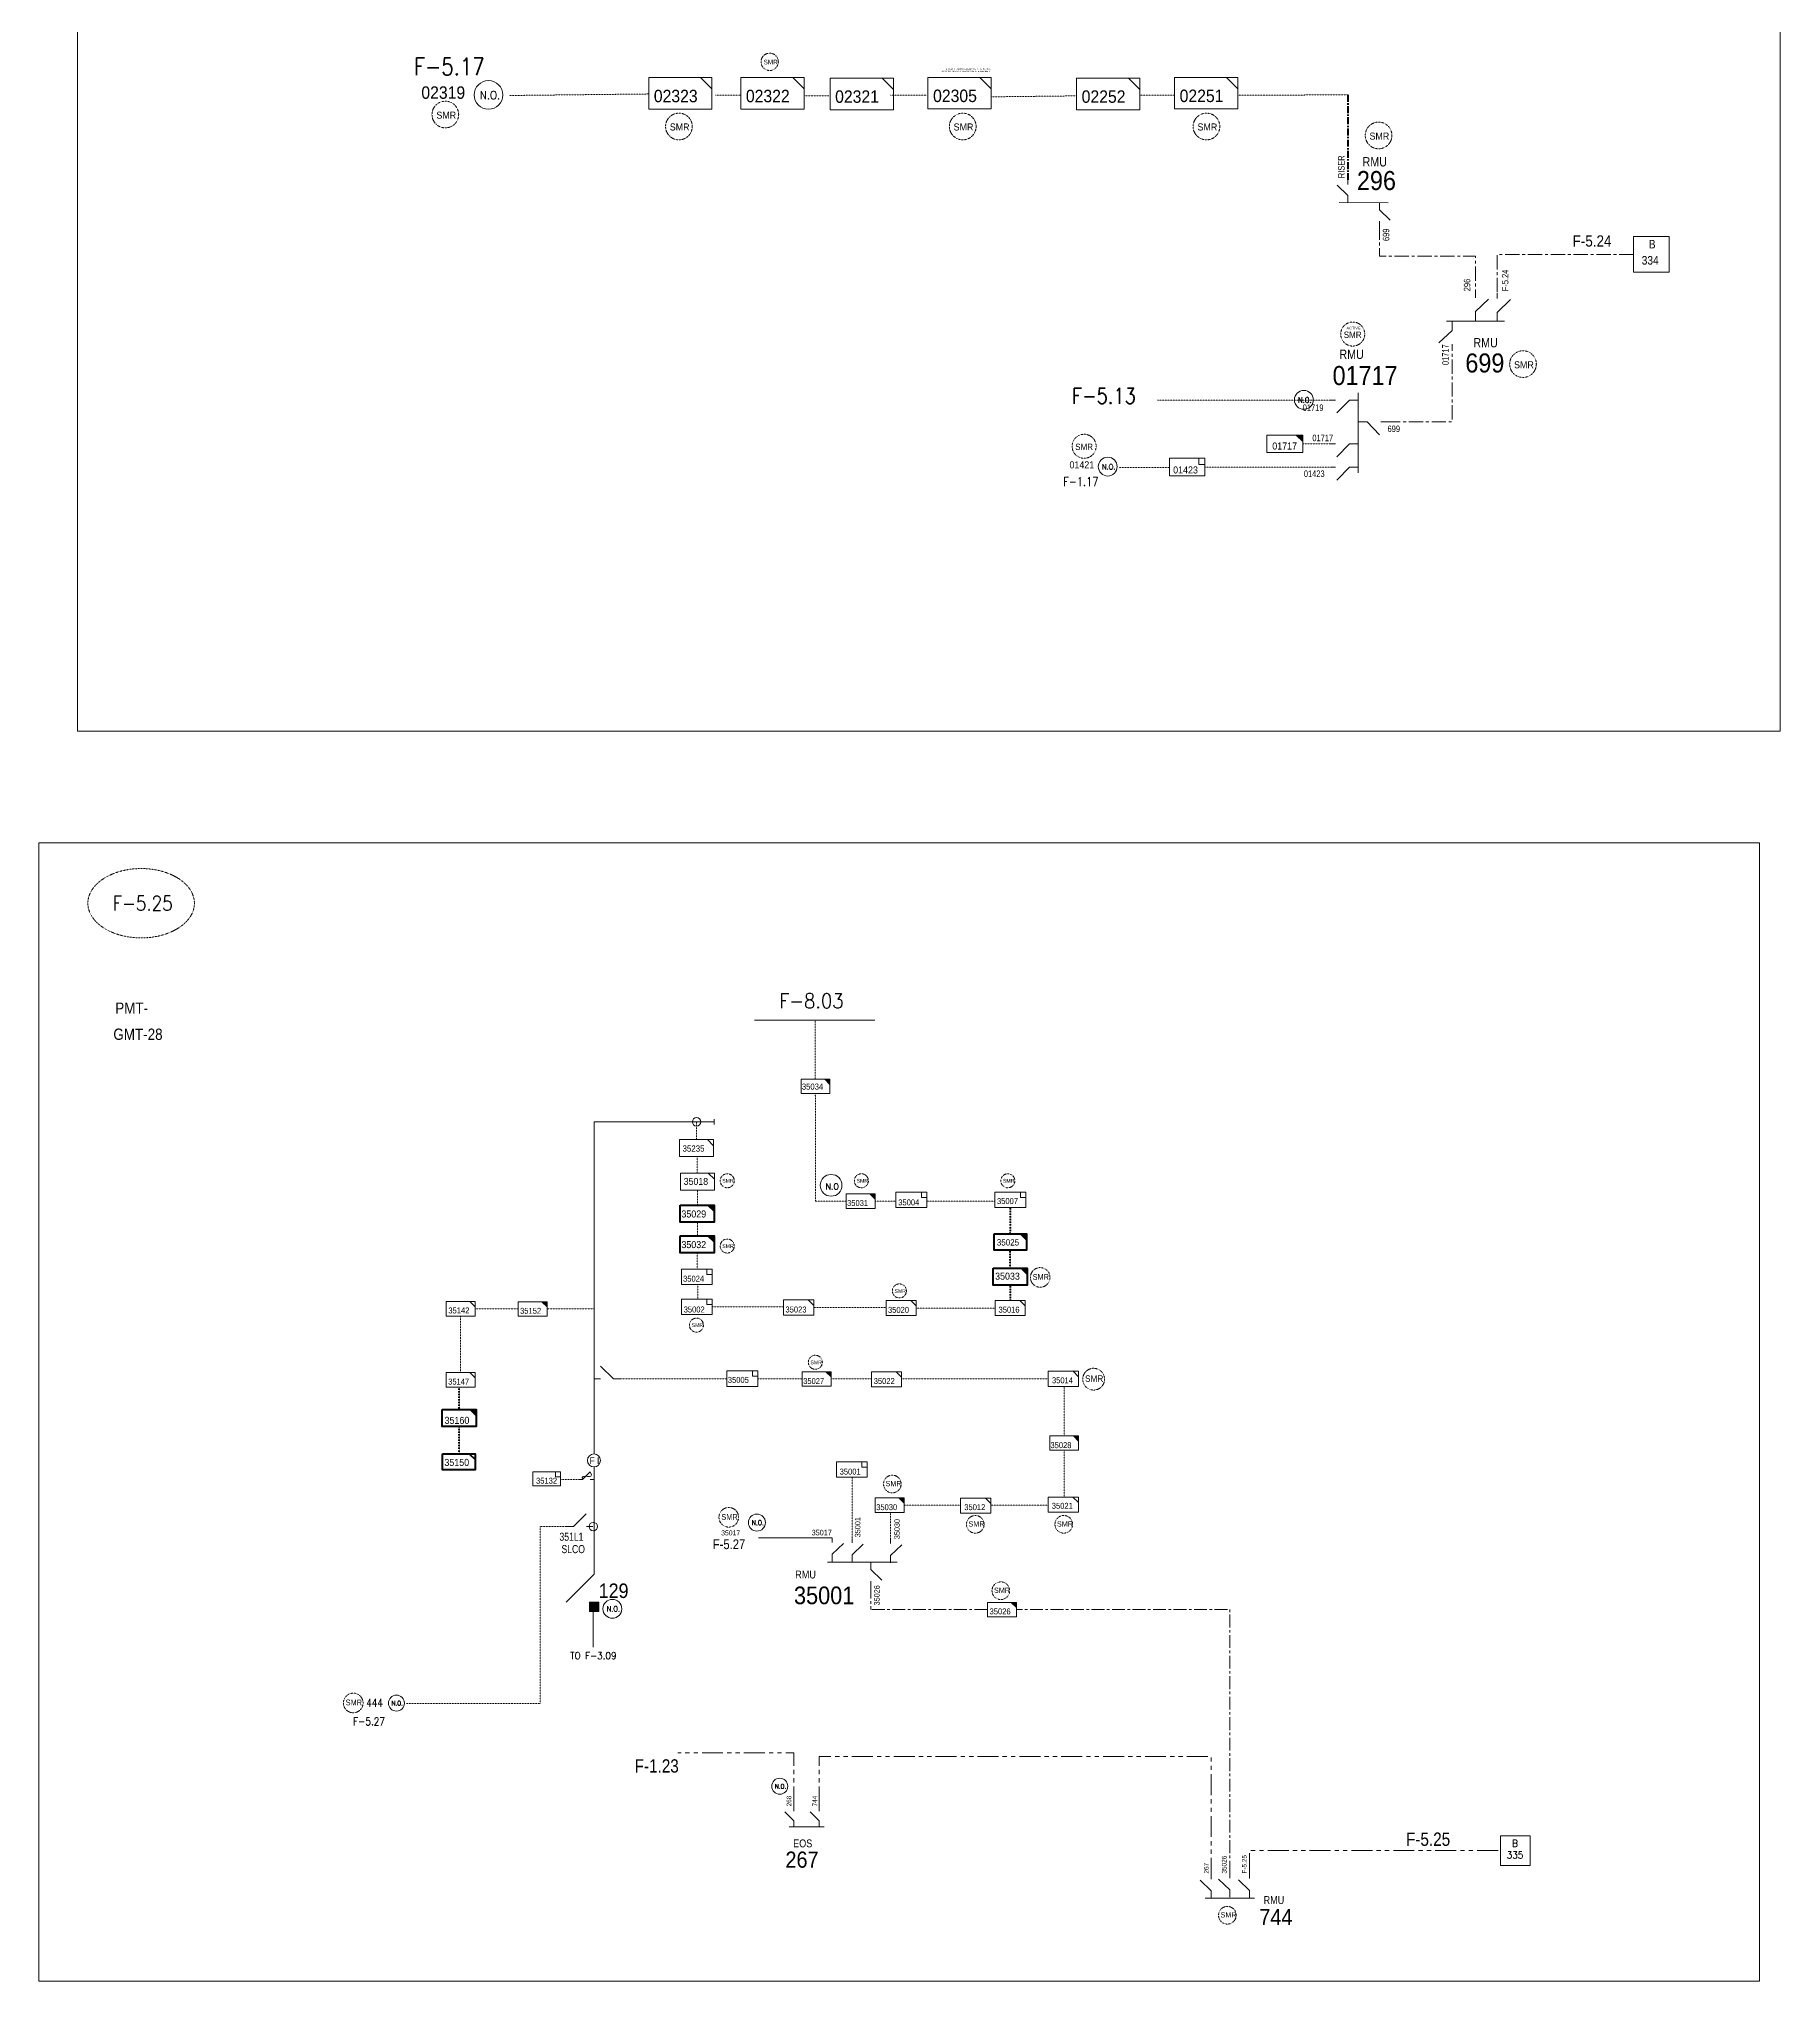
# Model space of a CAD drawing. Header units: metres. Extents: x 65984 to 144644, y -19036 to 23726.
# Drawn here: x 103047 to 103962, y -2316 to -1295 of the extents above; entities that cross this region are included whole.
import ezdxf
from ezdxf.enums import TextEntityAlignment as Align

# ---------------------------------------------------------------- set-up
doc = ezdxf.new("R2010")
doc.units = ezdxf.units.M
doc.header["$MEASUREMENT"] = 0
for name, pattern in [('( Center )', [2, 1.25, -0.25, 0.25, -0.25]), ('( Phantom )', [2.5, 1.25, -0.25, 0.25, -0.25, 0.25, -0.25]), ('DGN Style 3', [0.013877, 0, -0.013877])]:
    doc.linetypes.add(name, pattern=pattern)
doc.layers.get('0').update_dxf_attribs({"color": 95, "lineweight": 40})
for name, color, linetype, lineweight in [('ABS', 7, 'Continuous', 40), ('ABS NUMBER', 112, 'Continuous', 30), ('d_eos', 111, 'Continuous', 40), ('d_eos no', 121, 'Continuous', 40), ('d_fco', 5, 'Continuous', 40), ('d_fco text', 95, 'Continuous', 40), ('d_switch', 95, 'Continuous', 40), ('d_tf no', 6, 'Continuous', 40), ('d_ug cable', 95, 'Continuous', 40), ('d_ug main line', 95, 'Continuous', 40), ('EARTH FAULT INDICATOR', 95, 'Continuous', 40), ('FDR  1  05', 172, 'Continuous', 40), ('FDR  1  16', 234, 'Continuous', 40), ('fedr no', 95, 'Continuous', 40), ('GRID STATION  04', 7, 'Continuous', 40), ('GRID STATION 01', 7, 'Continuous', 40), ('Level 37', 7, 'Continuous', 0), ('O H MAIN FEEDER', 4, 'Continuous', 100), ('SW N O', 114, 'Continuous', 30)]:
    doc.layers.add(name, color=color, linetype=linetype, lineweight=lineweight)
doc.styles.add('NASKHF', font='naskhf.shx', dxfattribs={"height": 8})
doc.styles.get("Standard").update_dxf_attribs({"font": 'txt.shx'})
doc.styles.add('Style-Andalus', font='andlso.ttf')
doc.styles.add('Style-Arial', font='arial.ttf')
doc.styles.add('Style-ENGINEERING', font='ENGINEERING.shx')
doc.styles.add('Style-msdefault', font='msdefault.shx')
doc.styles.add('Style-simplex', font='simplex.shx')
doc.styles.add('Style-STANDARD', font='STANDARD.shx')

# ---------------------------------------------------------------- blocks, each defined once
blk = doc.blocks.new('TF_8')
at = {"color": 0, "linetype": 'ByBlock', "lineweight": -2}
blk.add_line((6.3, 4.95), (9.9, 1.35), dxfattribs=at)
blk.add_3dface([(-10.1, 4.95), (9.9, 4.95), (9.9, -5.05), (-10.1, -5.05)], dxfattribs=at)
blk = doc.blocks.new('exist.us-1000kva')
at = {"color": 0, "linetype": 'ByBlock', "lineweight": -2, "flags": 128}
blk.add_lwpolyline([(40, 12.9), (32.8, 20), (40, 20)], close=True, dxfattribs=at)
at = {"color": 0, "linetype": 'ByBlock', "lineweight": -2, "extrusion": (0, 0, -1)}
blk.add_solid([(-40, 12.9), (-32.8, 20), (-40, 20)], dxfattribs=at)
at = {"color": 0, "linetype": 'ByBlock', "lineweight": -2, "xscale": 2, "yscale": 2}
blk.add_blockref('TF_8', (20.2, 10.1), dxfattribs=at)
blk = doc.blocks.new('TF3')
at = {"color": 0, "linetype": 'ByBlock', "lineweight": -2}
for p, q in [((11.3, 9), (18.3, 9)), ((18.3, 9), (18.3, 2))]:
    blk.add_line(p, q, dxfattribs=at)
at = {"color": 0, "linetype": 'ByBlock', "lineweight": -2, "flags": 128}
blk.add_lwpolyline([(18.3, 2), (11.3, 2), (11.3, 9)], dxfattribs=at)
at = {"color": 0, "linetype": 'ByBlock', "lineweight": -2}
blk.add_3dface([(-21.7, 9), (18.3, 9), (18.3, -11), (-21.7, -11)], dxfattribs=at)
blk = doc.blocks.new('*U1008')
at = {"layer": 'SW N O', "color": 3, "lineweight": 13, "ltscale": 0.426762}
blk.add_circle((0, 0), 16.8, dxfattribs=at)
at = {"layer": 'SW N O', "color": 3, "lineweight": 13, "style": 'Style-STANDARD'}
blk.add_text('N.O.', height=9.6, dxfattribs=at).set_placement((1.7, -0.2), align=Align.MIDDLE_CENTER)
blk = doc.blocks.new('*U893')
at = {"layer": 'SW N O', "color": 3, "lineweight": 13}
blk.add_circle((0, 0), 16.8, dxfattribs=at)
at = {"layer": 'SW N O', "color": 3, "lineweight": 13, "style": 'Style-STANDARD'}
blk.add_text('N.O.', height=9.6, dxfattribs=at).set_placement((1.7, -0.2), align=Align.MIDDLE_CENTER)
blk = doc.blocks.new('*U4055')
at = {"layer": 'd_fco', "color": 231, "linetype": 'Continuous', "lineweight": 13}
blk.add_line((-4.6, 4.2), (-10.1, 4.2), dxfattribs=at)
at = {"layer": 'd_fco', "color": 231, "linetype": 'Continuous', "lineweight": 13, "flags": 128}
blk.add_lwpolyline([(13, 4.2), (7.1, 4.2), (-4.4, -7.3)], dxfattribs=at)
at = {"layer": 'd_fco', "color": 231, "linetype": 'Continuous', "lineweight": 13}
blk.add_open_spline([(-4.4, -7.3), (-13, 7.7), (11.6, -7.7), (7.1, 4.2)], degree=3, dxfattribs=at)
blk = doc.blocks.new('*U1145')
at = {"layer": 'd_fco', "color": 7, "linetype": 'Continuous', "lineweight": 13}
blk.add_line((4, -4.2), (4, -8.1), dxfattribs=at)
at = {"layer": 'd_fco', "color": 7, "linetype": 'Continuous', "lineweight": 13, "flags": 128}
blk.add_lwpolyline([(4, 8.1), (4, 3.9), (-4, -4.1)], dxfattribs=at)
blk = doc.blocks.new('*U1006')
at = {"layer": 'EARTH FAULT INDICATOR', "color": 2, "linetype": 'Continuous', "lineweight": 13}
blk.add_circle((0, 0.1), 4, dxfattribs=at)
at = {"layer": 'EARTH FAULT INDICATOR', "color": 2, "lineweight": 13, "style": 'Style-Andalus', "width": 0.9}
blk.add_text('F I', height=4.23, dxfattribs=at).set_placement((-2.6, 2.1), align=Align.TOP_LEFT)
blk = doc.blocks.new('*U4056')
at = {"layer": 'SW N O', "color": 3, "lineweight": 13, "ltscale": 0.426762}
blk.add_circle((0, 0), 16.8, dxfattribs=at)
at = {"layer": 'SW N O', "color": 3, "lineweight": 13, "style": 'Style-STANDARD'}
blk.add_text('N.O.', height=9.6, dxfattribs=at).set_placement((1.7, -0.2), align=Align.MIDDLE_CENTER)
blk = doc.blocks.new('ABS2_1_1')
at = {"color": 0, "linetype": 'ByBlock', "lineweight": -2, "ltscale": 500}
for q in [(-29900, 43500), (0, 0)]:
    blk.add_line((0, 13600), q, dxfattribs=at)
at = {"color": 0, "linetype": 'ByBlock', "lineweight": -2, "ltscale": 500, "flags": 128}
for points in [[(5000, 43600), (-5000, 43600), (-5000, 53600), (5000, 53600)], [(3791, 49653), (3791, 49653), (3791, 49653)]]:
    blk.add_lwpolyline(points, close=True, dxfattribs=at)
at = {"color": 0, "linetype": 'ByBlock', "lineweight": -2, "ltscale": 500}
for points in [[(5000, 43600), (-5000, 43600), (5000, 53600), (-5000, 53600)], [(3791, 49653), (3791, 49653), (3791, 49653)]]:
    blk.add_solid(points, dxfattribs=at)
blk = doc.blocks.new('*U4057')
at = {"layer": 'SW N O', "color": 3, "lineweight": 13, "ltscale": 0.426762}
blk.add_circle((0, 0), 16.8, dxfattribs=at)
at = {"layer": 'SW N O', "color": 3, "lineweight": 13, "style": 'Style-STANDARD'}
blk.add_text('N.O.', height=9.6, dxfattribs=at).set_placement((1.7, -0.2), align=Align.MIDDLE_CENTER)
blk = doc.blocks.new('*U4058')
at = {"layer": 'SW N O', "color": 3, "lineweight": 13, "ltscale": 0.426762}
blk.add_circle((0, 0), 16.8, dxfattribs=at)
at = {"layer": 'SW N O', "color": 3, "lineweight": 13, "insert": (1.7, -1.8), "char_height": 9.6, "attachment_point": 5, "line_spacing_factor": 0.6, "style": 'Style-STANDARD'}
blk.add_mtext('N.O', dxfattribs=at)
blk = doc.blocks.new('*U4059')
at = {"layer": 'SW N O', "color": 3, "lineweight": 13, "ltscale": 0.426762}
blk.add_circle((0, 0), 16.8, dxfattribs=at)
at = {"layer": 'SW N O', "color": 3, "lineweight": 13, "style": 'Style-STANDARD'}
blk.add_text('N.O.', height=9.6, dxfattribs=at).set_placement((1.7, -0.2), align=Align.MIDDLE_CENTER)
blk = doc.blocks.new('*U4255')
at = {"layer": 'SW N O', "color": 3, "lineweight": 13, "ltscale": 0.426762}
blk.add_circle((0, 0), 16.8, dxfattribs=at)
at = {"layer": 'SW N O', "color": 3, "lineweight": 13, "style": 'Style-STANDARD'}
blk.add_text('N.O.', height=9.6, dxfattribs=at).set_placement((1.7, -0.2), align=Align.MIDDLE_CENTER)

msp = doc.modelspace()

# ---------------------------------------------------------------- linework, layer by layer
at = {"layer": 'd_eos', "color": 2, "linetype": 'Continuous', "lineweight": 13, "ltscale": 0.54966}
for p, q in [((103734.9, -1377), (103729.3, -1371.6)), ((103734.9, -1371.1), (103734.9, -1368.8)), ((103734.9, -1380.7), (103734.9, -1377)), ((103730.3, -1380.7), (103756.2, -1380.8)), ((103751.6, -1380.8), (103751.6, -1384.5)), ((103751.6, -1384.5), (103757.2, -1389.9)), ((103751.6, -1390.4), (103751.6, -1392.7))]:
    msp.add_line(p, q, dxfattribs=at)
at = {"layer": 'd_eos', "color": 2, "linetype": 'Continuous', "lineweight": 13, "ltscale": 0.625574}
for p, q in [((103802, -1430.7), (103802, -1428)), ((103813.5, -1431.1), (103813.5, -1428.3)), ((103802, -1438), (103808.9, -1431.4)), ((103802, -1443), (103802, -1438)), ((103813.5, -1438.4), (103820.4, -1431.7)), ((103813.5, -1443), (103813.5, -1438.4)), ((103789.7, -1447.9), (103782.8, -1454.5)), ((103786.7, -1443), (103817.3, -1443)), ((103789.7, -1443.3), (103789.7, -1447.9)), ((103789.7, -1455.2), (103789.7, -1457.9)), ((103728.5, -1484.5), (103725.8, -1484.5)), ((103735.8, -1484.5), (103729.2, -1491.3)), ((103740.4, -1484.5), (103735.8, -1484.5)), ((103740.4, -1522.8), (103740.4, -1480.7)), ((103740.4, -1496), (103745, -1496)), ((103745, -1496), (103751.6, -1502.8)), ((103752.3, -1496), (103755, -1496)), ((103728.5, -1507.5), (103725.8, -1507.5)), ((103735.8, -1507.5), (103729.2, -1514.3)), ((103740.4, -1507.5), (103735.8, -1507.5)), ((103728.5, -1519.8), (103725.8, -1519.8)), ((103735.8, -1519.8), (103729.2, -1526.6)), ((103740.4, -1519.8), (103735.8, -1519.8))]:
    msp.add_line(p, q, dxfattribs=at)
at = {"layer": 'd_eos', "color": 7, "linetype": 'Continuous', "lineweight": 13, "ltscale": 0.505841}
msp.add_line((103463.9, -2082.6), (103425.2, -2082.6), dxfattribs=at)
at = {"layer": 'd_eos', "color": 7, "linetype": 'Continuous', "lineweight": 13, "ltscale": 0.562046}
for p, q in [((103463.9, -2085), (103463.9, -2082.7)), ((103463.9, -2091.2), (103469.8, -2085.6)), ((103463.9, -2095.1), (103463.9, -2091.2)), ((103474.4, -2085.3), (103474.4, -2083)), ((103474.4, -2091.5), (103480.2, -2085.9)), ((103474.4, -2095.4), (103474.4, -2091.5)), ((103494.5, -2085.6), (103494.5, -2083.3)), ((103494.5, -2091.8), (103500.4, -2086.2)), ((103494.5, -2095.7), (103494.5, -2091.8)), ((103461.4, -2095.4), (103498, -2095.4)), ((103484.1, -2095.4), (103484.1, -2099.2)), ((103484.1, -2099.2), (103489.9, -2104.9)), ((103484.1, -2105.4), (103484.1, -2107.8))]:
    msp.add_line(p, q, dxfattribs=at)
at = {"layer": 'd_eos', "color": 7, "linetype": 'Continuous', "lineweight": 13, "ltscale": 0.493841}
for p, q in [((103443.7, -2226.3), (103443.7, -2224.4)), ((103457, -2226.3), (103457, -2224.4)), ((103443.7, -2231.3), (103439, -2226.7)), ((103459.7, -2234.5), (103441.3, -2234.5)), ((103443.7, -2234.5), (103443.7, -2231.3)), ((103457, -2231.3), (103452.2, -2226.7)), ((103457, -2234.5), (103457, -2231.3))]:
    msp.add_line(p, q, dxfattribs=at)
at = {"layer": 'd_eos', "color": 2, "linetype": 'Continuous', "lineweight": 13, "ltscale": 0.562046}
for p, q in [((103663.1, -2268.2), (103657.3, -2262.6)), ((103663.1, -2262), (103663.1, -2259.7)), ((103672.9, -2267.7), (103667, -2262)), ((103672.9, -2261.5), (103672.9, -2259.1)), ((103683.3, -2267.9), (103677.5, -2262.3)), ((103683.3, -2261.7), (103683.3, -2259.4)), ((103685.9, -2272.1), (103659.9, -2272.1)), ((103663.1, -2272.1), (103663.1, -2268.2)), ((103672.9, -2271.5), (103672.9, -2267.7)), ((103683.3, -2271.8), (103683.3, -2267.9))]:
    msp.add_line(p, q, dxfattribs=at)
at = {"layer": 'd_ug cable', "color": 6, "linetype": 'DGN Style 3', "lineweight": 13}
for p, q in [((103367.3, -1323.6), (103294.3, -1324.4)), ((103416.1, -1324.3), (103402.5, -1324.3)), ((103462.1, -1324.6), (103449.1, -1324.6)), ((103513.5, -1324.2), (103494.6, -1324.2)), ((103591.8, -1324.6), (103547.5, -1325.1)), ((103643.8, -1324.2), (103625.6, -1324.2)), ((103734.9, -1324.1), (103677.2, -1324.2))]:
    msp.add_line(p, q, dxfattribs=at)
at = {"layer": 'd_ug cable', "color": 214, "linetype": 'DGN Style 3', "lineweight": 13}
for p, q in [((103725.8, -1507.5), (103711.2, -1507.5)), ((103641.2, -1519.9), (103614.6, -1519.9))]:
    msp.add_line(p, q, dxfattribs=at)
at = {"layer": 'd_ug cable', "color": 231, "linetype": 'DGN Style 3', "lineweight": 13}
for p, q in [((103455, -1841.5), (103455, -1810.5)), ((103455.1, -1905.6), (103455, -1849.1)), ((103400.8, -1961.2), (103438.3, -1961.2)), ((103454.2, -1961.6), (103492.2, -1961.6)), ((103508.1, -1961.8), (103549.5, -1961.8)), ((103330.8, -2052), (103321.1, -2052)), ((103474.4, -2083), (103474.4, -2050.7))]:
    msp.add_line(p, q, dxfattribs=at)
at = {"layer": 'd_ug cable', "color": 214, "linetype": 'DGN Style 3', "lineweight": 13, "flags": 128}
for points in [[(103634.9, -1484.5), (103725.8, -1484.5)], [(103659.8, -1519.8), (103725.8, -1519.8)]]:
    msp.add_lwpolyline(points, dxfattribs=at)
at = {"layer": 'd_ug cable', "color": 231, "linetype": 'DGN Style 3', "lineweight": 13, "flags": 128}
for points in [[(103392.6, -1863.9), (103392.6, -1873.2)], [(103392.8, -1882.4), (103392.8, -1891)], [(103393, -1899.8), (103393, -1907.7)], [(103471.2, -1905.6), (103455.1, -1905.6)], [(103497.4, -1905.6), (103486.4, -1905.6)], [(103549.5, -1905.6), (103513.7, -1905.6)], [(103392.9, -1932.8), (103392.9, -1941.4)], [(103393.3, -1949.5), (103393.3, -1957.1)], [(103268.5, -1966.1), (103268.5, -1995.7)], [(103298.8, -1962.2), (103276.1, -1962.2)], [(103338.7, -1962.2), (103313.9, -1962.2)], [(103408.3, -1999.1), (103349.9, -1999.1)], [(103448.1, -1999.1), (103425.1, -1999.1)], [(103484.5, -1999.1), (103463.3, -1999.1)], [(103577.5, -1999.1), (103500.4, -1999.1)], [(103585.8, -2029.1), (103585.8, -2003)], [(103585.8, -2061.1), (103585.8, -2036.6)], [(103494.5, -2083.3), (103494.5, -2069.2)], [(103501.7, -2065.4), (103531.3, -2065.4)], [(103547.2, -2065.4), (103577.4, -2065.4)], [(103240.1, -2169.7), (103310.4, -2169.7), (103310.4, -2076.7), (103324.2, -2076.7)]]:
    msp.add_lwpolyline(points, dxfattribs=at)
at = {"layer": 'd_ug cable', "color": 231, "linetype": 'DGN Style 3', "lineweight": 100, "flags": 128}
for points in [[(103557.5, -1922.8), (103557.6, -1909)], [(103557.4, -1940.8), (103557.5, -1931.3)], [(103557.6, -1957.8), (103557.6, -1949.7)], [(103267.8, -2015.4), (103267.8, -2003.4)], [(103267.8, -2038.4), (103267.8, -2024.1)]]:
    msp.add_lwpolyline(points, dxfattribs=at)
at = {"layer": 'd_ug cable', "color": 241, "linetype": 'DGN Style 3', "lineweight": 13, "flags": 128}
msp.add_lwpolyline([(103393, -1916.6), (103393, -1924)], dxfattribs=at)
at = {"layer": 'd_ug cable', "color": 2, "linetype": 'DGN Style 3', "lineweight": 13}
for centre, radius in [((103431, -1306.7), 4.56), ((103408.7, -1894.9), 3.69), ((103479.2, -1894.9), 3.69), ((103556.2, -1894.9), 3.69), ((103408.7, -1929.2), 3.69), ((103499.2, -1952.8), 3.69), ((103573.2, -1945.7), 5.16), ((103392.5, -1970.8), 3.69), ((103455, -1990.3), 3.69), ((103601.3, -1999.2), 5.73), ((103495.5, -2054.3), 4.64), ((103409.5, -2071.8), 5.16), ((103539.1, -2075.5), 4.64), ((103585.6, -2075.5), 4.64), ((103552.5, -2110.4), 4.64), ((103212.1, -2169.4), 5.16), ((103671.6, -2281), 4.64)]:
    msp.add_circle(centre, radius, dxfattribs=at)
at = {"layer": 'd_ug cable', "color": 2, "linetype": 'DGN Style 3', "lineweight": 0}
for centre, radius in [((103260.5, -1334.4), 7.02), ((103383.3, -1340.7), 7.02), ((103532.5, -1340.7), 7.02), ((103660.6, -1340.7), 7.02), ((103751.1, -1345.4), 7.02), ((103737.5, -1449.8), 6.32), ((103827, -1465.6), 7.02), ((103596.3, -1508.8), 6.32)]:
    msp.add_circle(centre, radius, dxfattribs=at)
at = {"layer": 'd_ug main line', "color": 214, "linetype": '( Center )', "lineweight": 158, "ltscale": 2.94, "flags": 128}
msp.add_lwpolyline([(103734.9, -1324.1), (103734.9, -1324.1), (103734.9, -1324.1), (103734.9, -1368.8)], dxfattribs=at)
at = {"layer": 'd_ug main line', "color": 234, "linetype": '( Phantom )', "lineweight": 13, "ltscale": 8.804782, "flags": 128}
msp.add_lwpolyline([(103443.7, -2224.4), (103443.7, -2195.6), (103382.8, -2195.6)], dxfattribs=at)
at = {"layer": 'd_ug main line', "color": 231, "linetype": '( Phantom )', "lineweight": 13, "ltscale": 8.804782, "flags": 128}
for points in [[(103457, -2224.4), (103457, -2197.6), (103663.1, -2197.6), (103663.1, -2259.7)], [(103683.3, -2259.4), (103683.3, -2246.9), (103814.5, -2246.9)]]:
    msp.add_lwpolyline(points, dxfattribs=at)
at = {"layer": 'FDR  1  16', "color": 231, "linetype": '( Center )', "lineweight": 13, "ltscale": 5.390683}
msp.add_line((103484.1, -2107.8), (103484.1, -2120.2), dxfattribs=at)
at = {"layer": 'FDR  1  16', "color": 214, "linetype": '( Center )', "lineweight": 13, "ltscale": 6, "flags": 128}
for points in [[(103751.6, -1392.7), (103751.6, -1408.8), (103802, -1408.8), (103802, -1428)], [(103885.1, -1407.9), (103813.5, -1407.9), (103813.5, -1428.4)], [(103755, -1496), (103789.7, -1496), (103789.7, -1457.9)]]:
    msp.add_lwpolyline(points, dxfattribs=at)
at = {"layer": 'FDR  1  16', "color": 231, "linetype": '( Center )', "lineweight": 13, "ltscale": 5.390683, "flags": 128}
for points in [[(103545.4, -2120.2), (103484.1, -2120.2)], [(103672.9, -2259.1), (103672.9, -2226.7), (103672.9, -2226.7), (103672.9, -2120.2), (103560.7, -2120.2)]]:
    msp.add_lwpolyline(points, dxfattribs=at)
at = {"layer": 'fedr no', "color": 82, "linetype": 'DGN Style 3', "lineweight": 13, "true_color": 0x1dc70e}
msp.add_ellipse((103100.6, -1749), major_axis=(28, 0), ratio=0.651175, dxfattribs=at)
at = {"layer": 'GRID STATION  04', "color": 121, "linetype": 'Continuous', "lineweight": 13, "ltscale": 0.529124, "flags": 128}
msp.add_lwpolyline([(103830.8, -2254.9), (103815.2, -2254.9), (103815.2, -2239.3), (103830.8, -2239.3)], close=True, dxfattribs=at)
at = {"layer": 'GRID STATION 01', "color": 214, "lineweight": 13, "ltscale": 0.379284, "flags": 128}
msp.add_lwpolyline([(103903.8, -1417.3), (103903.8, -1398.5), (103885.1, -1398.5), (103885.1, -1417.3)], close=True, dxfattribs=at)
at = {"layer": 'O H MAIN FEEDER', "color": 231, "lineweight": 13, "ltscale": 26.953416}
for p, q in [((103423, -1810.5), (103486.2, -1810.5)), ((103338.7, -1863.9), (103401.8, -1863.9)), ((103401.8, -1865.4), (103401.8, -1862.5))]:
    msp.add_line(p, q, dxfattribs=at)
at = {"layer": 'O H MAIN FEEDER', "color": 231, "lineweight": 13, "ltscale": 0.438717}
for p, q in [((103338.7, -2038.4), (103338.7, -1863.9)), ((103338.7, -2096.5), (103338.7, -2045.2))]:
    msp.add_line(p, q, dxfattribs=at)
at = {"layer": 'O H MAIN FEEDER', "color": 231, "lineweight": 13, "ltscale": 24.258074}
msp.add_line((103338.3, -2140), (103338.3, -2119), dxfattribs=at)
at = {"layer": 'O H MAIN FEEDER', "color": 140, "linetype": 'Continuous', "lineweight": 13, "flags": 128}
for points in [[(103067.2, -1142.9), (103962.2, -1142.9), (103962.2, -1658.6), (103067.2, -1658.6)], [(103951.4, -1717.2), (103046.8, -1717.2), (103046.8, -2315.6), (103951.4, -2315.6)]]:
    msp.add_lwpolyline(points, close=True, dxfattribs=at)
at = {"layer": 'O H MAIN FEEDER', "color": 231, "lineweight": 13, "ltscale": 0.438717}
for centre in [(103392.6, -1863.9), (103338.3, -2076.7)]:
    msp.add_circle(centre, 2.25, dxfattribs=at)

# ---------------------------------------------------------------- block references
at = {"layer": 'ABS', "color": 7, "linetype": 'Continuous', "lineweight": 13, "ltscale": 0.731595, "xscale": 0.0004901690232360529, "yscale": -0.0004901690232360532, "zscale": 0.0003246055713830133, "rotation": 7.199190006689463e-06}
msp.add_blockref('ABS2_1_1', (103338.7, -2095.1), dxfattribs=at)
at = {"layer": 'd_fco', "color": 7, "linetype": 'Continuous', "lineweight": 13, "xscale": 0.8476708199387262, "yscale": 0.8476708199387262, "zscale": 0.8476708199387262, "rotation": 270}
msp.add_blockref('*U1145', (103345.6, -1995.7), dxfattribs=at)
at = {"layer": 'd_fco', "color": 231, "linetype": 'Continuous', "lineweight": 13, "xscale": 0.3508051956984178, "yscale": 0.3508051956984178, "zscale": 0.3508051956984178, "rotation": 179.9640835135764}
msp.add_blockref('*U4055', (103335.1, -2050.5), dxfattribs=at)
at = {"layer": 'd_fco', "color": 7, "linetype": 'Continuous', "lineweight": 13, "extrusion": (0, 0, -1), "xscale": 0.8476708199387262, "yscale": 0.8476708199387262, "zscale": 0.8476708199387262, "rotation": 270.0000000000001}
msp.add_blockref('*U1145', (-103331.1, -2073.3), dxfattribs=at)
at = {"layer": 'EARTH FAULT INDICATOR', "color": 2, "linetype": 'Continuous', "lineweight": 13, "xscale": 0.8476708199387257, "yscale": 0.8476708199387257, "zscale": 0.8476708199387257}
msp.add_blockref('*U1006', (103338.6, -2042), dxfattribs=at)
at = {"layer": 'FDR  1  05', "color": 2, "linetype": 'Continuous', "lineweight": 13, "rotation": 359.9999999999999}
for name, p, xscale, yscale, zscale in [('TF_8', (103384.2, -1323.2), 1.661944010433047, 1.661944010433047, 0.7560353878803824), ('TF_8', (103432.7, -1323.2), 1.661944010433047, 1.661944010433047, 0.7560353878803824), ('TF_8', (103531, -1323.1), 1.661944010433047, 1.661944010433047, 0.7560353878803824), ('TF_8', (103660.6, -1323.1), 1.661944010433047, 1.661944010433047, 0.7560353878803824), ('TF_8', (103393.1, -1895.3), 0.8953232112537921, 0.8953232112537921, 0.4267622666565712), ('exist.us-1000kva', (103471.2, -1909.4), 0.3792053260805797, 0.3792053260805797, 0.4267622666565712), ('TF_8', (103500.2, -1961.7), 0.7950424318754268, 0.7950424318754268, 0.4267622666565712), ('exist.us-1000kva', (103448.1, -2002.9), 0.3792053260805797, 0.3792053260805797, 0.4267622666565712), ('TF_8', (103585.5, -1999), 0.7950424318754268, 0.7950424318754268, 0.4267622666565712), ('exist.us-1000kva', (103486.5, -2069.2), 0.3792053260805797, 0.3792053260805797, 0.4267622666565712), ('TF_8', (103539.4, -2065.7), 0.7950424318754268, 0.7950424318754268, 0.4267622666565712), ('TF_8', (103585.4, -2065.1), 0.7950424318754268, 0.7950424318754268, 0.4267622666565712), ('exist.us-1000kva', (103545.5, -2124.1), 0.3792053260805797, 0.3792053260805797, 0.4267622666565712)]:
    msp.add_blockref(name, p, dxfattribs=dict(at, xscale=xscale, yscale=yscale, zscale=zscale))
at = {"layer": 'FDR  1  05', "color": 6, "linetype": 'Continuous', "lineweight": 13, "xscale": 1.661944010433047, "yscale": 1.661944010433047, "zscale": 0.7560353878803824, "rotation": 359.9999999999999}
for p in [(103479.6, -1323.5), (103609.1, -1323.5)]:
    msp.add_blockref('TF_8', p, dxfattribs=at)
at = {"layer": 'FDR  1  05', "color": 214, "linetype": 'Continuous', "lineweight": 13, "rotation": 359.9999999999999}
for name, p, xscale, yscale, zscale in [('exist.us-1000kva', (103692.4, -1512), 0.47, 0.45, 0.4267622666565712), ('TF3', (103651.3, -1519.3), 0.4647432597516575, 0.4647432597516575, 0.1300771388769227)]:
    msp.add_blockref(name, p, dxfattribs=dict(at, xscale=xscale, yscale=yscale, zscale=zscale))
at = {"layer": 'FDR  1  05', "color": 231, "linetype": 'Continuous', "lineweight": 13, "rotation": 359.9999999999999}
for name, p, xscale, yscale, zscale in [('exist.us-1000kva', (103447.5, -1849.1), 0.3784398813755336, 0.3784398813755336, 0.3840860399909141), ('TF_8', (103392.7, -1877.7), 0.8936112085518024, 0.8936112085518024, 0.3840860399909141), ('TF_8', (103268.6, -1962.2), 0.7631453293980385, 0.7631453293980385, 0.4267622666565712), ('exist.us-1000kva', (103298.8, -1966.1), 0.3792053260805797, 0.3792053260805797, 0.4267622666565712), ('TF_8', (103446.3, -1961.5), 0.7950424318754268, 0.7950424318754268, 0.4267622666565712), ('TF_8', (103557.5, -1961.7), 0.7950424318754268, 0.7950424318754268, 0.4267622666565712), ('TF_8', (103268.6, -1999.5), 0.7648577283923947, 0.7648577283923947, 0.4267622666565712), ('TF_8', (103492.5, -1999.2), 0.7950424318754268, 0.7950424318754268, 0.4267622666565712), ('exist.us-1000kva', (103578.2, -2036.6), 0.3792053260805797, 0.3792053260805797, 0.4267622666565712)]:
    msp.add_blockref(name, p, dxfattribs=dict(at, xscale=xscale, yscale=yscale, zscale=zscale))
at = {"layer": 'FDR  1  05', "color": 231, "linetype": 'Continuous', "lineweight": 40, "rotation": 359.9999999999999}
for name, p, xscale, yscale, zscale in [('exist.us-1000kva', (103383.9, -1916.6), 0.4473497461054407, 0.4473497461054407, 0.4267622666565712), ('exist.us-1000kva', (103549, -1931.3), 0.4237752297608275, 0.4237752297608275, 0.3840860399909141), ('exist.us-1000kva', (103258.9, -2024.1), 0.4473497461054407, 0.4473497461054407, 0.4267622666565712), ('TF_8', (103267.7, -2042.6), 0.8535245333131425, 0.8535245333131425, 0.4267622666565712)]:
    msp.add_blockref(name, p, dxfattribs=dict(at, xscale=xscale, yscale=yscale, zscale=zscale))
at = {"layer": 'FDR  1  05', "color": 231, "linetype": 'Continuous', "lineweight": 13, "zscale": 0.1300771388769227}
for p, xscale, yscale in [((103506.2, -1904.5), 0.405939351365722, 0.405939351365722), ((103393.4, -1945), 0.405939351365722, 0.405939351365722), ((103417.3, -1998.5), 0.405939351365722, 0.405939351365722), ((103314.4, -2051.2), 0.3616613114920378, 0.3616613114920378), ((103474.9, -2046.3), 0.4005004197820491, 0.4005004197820491)]:
    msp.add_blockref('TF3', p, dxfattribs=dict(at, xscale=xscale, yscale=yscale))
at = {"layer": 'FDR  1  05', "color": 2, "linetype": 'Continuous', "lineweight": 13, "xscale": 0.405939351365722, "yscale": 0.405939351365722, "zscale": 0.1300771388769227}
for p in [(103558.2, -1904.5), (103393.4, -1960.8)]:
    msp.add_blockref('TF3', p, dxfattribs=at)
at = {"layer": 'FDR  1  05', "color": 2, "linetype": 'Continuous', "lineweight": 40, "xscale": 0.4473497461054407, "yscale": 0.4473497461054407, "zscale": 0.4267622666565712, "rotation": 359.9999999999999}
for p in [(103383.9, -1932.8), (103548.5, -1949.7)]:
    msp.add_blockref('exist.us-1000kva', p, dxfattribs=at)
at = {"layer": 'SW N O', "color": 3, "lineweight": 13}
for name, p, xscale, yscale, zscale in [('*U4255', (103283.2, -1324.1), 0.447642697551289, 0.447642697551289, 0.447642697551289), ('*U1008', (103711.8, -1484.4), 0.2950694635422144, 0.2950694635422144, 0.2950694635422144), ('*U1008', (103608.7, -1519.5), 0.2950694635422144, 0.2950694635422144, 0.2950694635422144), ('*U4058', (103463.3, -1897.3), 0.3402814923026264, 0.3402814923026264, 0.3402814923026264), ('*U4059', (103424.3, -2074.6), 0.2660375052566473, 0.2660375052566473, 0.2660375052566473), ('*U4057', (103348.3, -2119.9), 0.2955972280629415, 0.2955972280629415, 0.2955972280629415), ('*U4056', (103234.8, -2169.5), 0.2501217740997088, 0.2501217740997088, 0.2501217740997088)]:
    msp.add_blockref(name, p, dxfattribs=dict(at, xscale=xscale, yscale=yscale, zscale=zscale))
at = {"layer": 'SW N O', "color": 3, "lineweight": 13, "xscale": 0.2501217740997088, "yscale": 0.2501217740997088, "zscale": 0.2501217740997088, "rotation": 2.86536139956337e-11}
msp.add_blockref('*U893', (103436.3, -2213.2), dxfattribs=at)

# ---------------------------------------------------------------- texts
at = {"color": 1, "insert": (103547.3, -1312), "char_height": 0.713, "attachment_point": 9}
msp.add_mtext('\\FENGINEERING;\\H1x;\\W1.09375;  STOLEN TF-02305-ALREADY REPL. TERM. 3X70 \\PWAITING FOR CUST. CLEARANCE TO ENERGIZE TF', dxfattribs=at)
at = {"color": 4, "insert": (103741.6, -1447.4), "char_height": 1.401, "attachment_point": 9}
msp.add_mtext('\\FENGINEERING;\\H1x;\\W1.09375;ACTIVE\\P', dxfattribs=at)
at = {"layer": 'ABS NUMBER', "color": 7, "lineweight": 13, "style": 'Style-Arial', "width": 0.88}
for s, height, p in [('129', 7.63, (103356.8, -2106.6)), ('35001', 9.28, (103475.5, -2108.2))]:
    msp.add_text(s, height=height, rotation=360, dxfattribs=at).set_placement(p, align=Align.TOP_RIGHT)
at = {"layer": 'd_eos no', "color": 2, "linetype": 'Continuous', "lineweight": 13, "style": 'Style-Arial', "width": 0.88}
for s, p in [('296', (103739.7, -1364.1)), ('01717', (103726.9, -1466.6))]:
    msp.add_text(s, height=10, dxfattribs=at).set_placement(p, align=Align.TOP_LEFT)
msp.add_text('699', height=10, dxfattribs=at).set_placement((103817.2, -1460), align=Align.TOP_RIGHT)
at = {"layer": 'd_eos no', "color": 7, "linetype": 'Continuous', "lineweight": 13, "style": 'Style-Arial', "width": 0.88}
msp.add_text('267', height=8.48, dxfattribs=at).set_placement((103439.3, -2256))
at = {"layer": 'd_eos no', "color": 2, "linetype": 'Continuous', "lineweight": 13, "style": 'Style-Arial', "width": 0.88}
msp.add_text('744', height=8.48, dxfattribs=at).set_placement((103688.4, -2286.2))
at = {"layer": 'd_fco text', "color": 7, "linetype": 'Continuous', "lineweight": 13, "style": 'Style-msdefault', "width": 0.8}
for s, p in [('351L1', (103333.1, -2079.9)), ('SLCO', (103333.9, -2086.4))]:
    msp.add_text(s, height=4.24, dxfattribs=at).set_placement(p, align=Align.TOP_RIGHT)
at = {"layer": 'd_switch', "color": 214, "linetype": 'Continuous', "lineweight": 13, "style": 'Style-ENGINEERING', "width": 0.857143}
for s, rotation, p in [('RISER', 90, (103729.8, -1367.9)), ('699', 90, (103753.3, -1400.9)), ('F-5.24', 89.9996, (103815.9, -1427.3)), ('296', 89.9996, (103795.9, -1427.3))]:
    msp.add_text(s, height=3.43, rotation=rotation, dxfattribs=at).set_placement(p, align=Align.TOP_LEFT)
msp.add_text('01717', height=3.43, rotation=90, dxfattribs=at).set_placement((103784.5, -1455.2), align=Align.TOP_RIGHT)
at = {"layer": 'd_switch', "color": 7, "linetype": 'Continuous', "lineweight": 13, "width": 0.857143}
for s, height, style, p in [('01719', 3.43, 'Style-ENGINEERING', (103711.2, -1486.8)), ('699', 3.43, 'Style-ENGINEERING', (103755.8, -1497.9)), ('01423', 3.43, 'Style-ENGINEERING', (103711.8, -1521.5)), ('F-5.25', 7.01, 'Style-msdefault', (103765.5, -2237.5))]:
    msp.add_text(s, height=height, dxfattribs=dict(at, style=style)).set_placement(p, align=Align.TOP_LEFT)
at = {"layer": 'd_switch', "color": 7, "linetype": 'Continuous', "lineweight": 13, "style": 'Style-ENGINEERING', "width": 0.857143}
msp.add_text('01717', height=3.43, dxfattribs=at).set_placement((103727.2, -1502.7), align=Align.TOP_RIGHT)
at = {"layer": 'd_switch', "color": 2, "linetype": 'Continuous', "lineweight": 13, "style": 'Style-ENGINEERING', "width": 0.857143}
msp.add_text('35017', height=2.62, rotation=0.0004, dxfattribs=at).set_placement((103405.5, -2081.3))
at = {"layer": 'd_switch', "color": 7, "linetype": 'Continuous', "lineweight": 13, "style": 'Style-ENGINEERING', "width": 0.857143}
for s, rotation, p in [('35017', 0.0004, (103453.1, -2081.3)), ('35001', 90.0004, (103478.7, -2082.3)), ('35030', 90.0004, (103499.4, -2083.3)), ('35026', 90.0004, (103488.8, -2118.1))]:
    msp.add_text(s, height=2.91, rotation=rotation, dxfattribs=at).set_placement(p)
at = {"layer": 'd_switch', "color": 55, "linetype": 'Continuous', "lineweight": 13, "style": 'Style-msdefault', "width": 0.857143}
for s, height, p in [('F-5.27', 5.15, (103401.1, -2083.4)), ('F-1.23', 7.01, (103360, -2199))]:
    msp.add_text(s, height=height, dxfattribs=at).set_placement(p, align=Align.TOP_LEFT)
at = {"layer": 'd_switch', "color": 7, "linetype": 'Continuous', "lineweight": 13, "style": 'Style-msdefault', "width": 0.857143}
for s, p in [('268', (103439.9, -2223.8)), ('744', (103453.5, -2223.8)), ('267', (103659.3, -2259.1)), ('35026', (103668.7, -2259.1)), ('F-5.25', (103679.3, -2259.1))]:
    msp.add_text(s, height=2.47, rotation=90, dxfattribs=at).set_placement(p, align=Align.TOP_LEFT)
at = {"layer": 'd_tf no', "color": 1, "linetype": 'Continuous', "lineweight": 40, "style": 'Style-msdefault', "width": 0.945946}
for height, p in [(2.43, (103427.8, -1305.6)), (1.97, (103406.1, -1893.9)), (1.97, (103476.7, -1893.9)), (1.97, (103553.6, -1893.9)), (1.97, (103406.1, -1928.3)), (1.97, (103496.6, -1951.9)), (1.97, (103390, -1969.8)), (1.97, (103452.4, -1989.4))]:
    msp.add_text('SMR', height=height, dxfattribs=at).set_placement(p, align=Align.TOP_LEFT)
at = {"layer": 'd_tf no', "color": 2, "linetype": 'Continuous', "lineweight": 13, "style": 'Style-msdefault', "width": 0.945946}
for s, height, p in [('02319', 6.55, (103247.9, -1319.6)), ('02322', 6.55, (103418.5, -1321.4)), ('02305', 6.55, (103516.9, -1321.3)), ('01421', 3.7, (103588.6, -1516.7)), ('35018', 3.65, (103385.8, -1893.4)), ('35031', 3.14, (103471.7, -1905)), ('35007', 3.14, (103550.5, -1904)), ('35002', 3.14, (103385.8, -1961)), ('35020', 3.14, (103493.2, -1961.2)), ('35027', 3.14, (103448.6, -1998.6)), ('35014', 3.14, (103579.4, -1998.2)), ('35030', 3.14, (103487, -2064.9)), ('35012', 3.14, (103533.3, -2064.9)), ('35021', 3.14, (103579.3, -2064.2)), ('35026', 3.14, (103546.6, -2119.7))]:
    msp.add_text(s, height=height, dxfattribs=at).set_placement(p, align=Align.TOP_LEFT)
at = {"layer": 'd_tf no', "color": 121, "linetype": 'Continuous', "lineweight": 13, "style": 'Style-msdefault', "width": 0.945946}
for s, p in [('02323', (103370.1, -1321.4)), ('02251', (103646.5, -1321.3))]:
    msp.add_text(s, height=6.55, dxfattribs=at).set_placement(p, align=Align.TOP_LEFT)
at = {"layer": 'd_tf no', "color": 6, "linetype": 'Continuous', "lineweight": 13, "style": 'Style-msdefault', "width": 0.945946}
for s, p in [('02321', (103465.4, -1321.7)), ('02252', (103595, -1321.7))]:
    msp.add_text(s, height=6.55, dxfattribs=at).set_placement(p, align=Align.TOP_LEFT)
at = {"layer": 'd_tf no', "color": 1, "linetype": 'Continuous', "lineweight": 13, "style": 'Style-msdefault', "width": 0.945946}
for height, p in [(3.7, (103255.8, -1332.9)), (3.7, (103378.5, -1339.1)), (3.7, (103527.7, -1339.1)), (3.7, (103655.9, -1339.1)), (3.7, (103746.3, -1343.9)), (3.33, (103732.8, -1448.5)), (3.7, (103822.3, -1464.1)), (3.33, (103591.6, -1507.4))]:
    msp.add_text('SMR', height=height, dxfattribs=at).set_placement(p, align=Align.TOP_LEFT)
at = {"layer": 'd_tf no', "color": 214, "linetype": 'Continuous', "lineweight": 13, "style": 'Style-msdefault', "width": 0.945946}
for s, p in [('01717', (103695.2, -1506.8)), ('01423', (103643.1, -1519.4))]:
    msp.add_text(s, height=3.7, dxfattribs=at).set_placement(p, align=Align.TOP_LEFT)
at = {"layer": 'd_tf no', "color": 231, "linetype": 'Continuous', "lineweight": 13, "style": 'Style-msdefault', "width": 0.945946}
for s, height, p in [('35034', 3.2, (103447.9, -1843.8)), ('35235', 3.28, (103385.2, -1876.3)), ('35004', 3.14, (103498.6, -1904.7)), ('35024', 3.14, (103385.5, -1944.8)), ('35142', 3.14, (103262.1, -1961.5)), ('35152', 3.14, (103299.8, -1961.7)), ('35023', 3.14, (103439.3, -1961)), ('35016', 3.14, (103551.3, -1961.1)), ('35147', 3.14, (103262, -1998.9)), ('35005', 3.14, (103409, -1998)), ('35022', 3.14, (103485.7, -1998.6)), ('35028', 3.14, (103578.6, -2032.3)), ('35132', 3.14, (103308.2, -2051)), ('35001', 3.14, (103467.8, -2046.2))]:
    msp.add_text(s, height=height, dxfattribs=at).set_placement(p, align=Align.TOP_LEFT)
at = {"layer": 'd_tf no', "color": 231, "linetype": 'Continuous', "lineweight": 40, "style": 'Style-msdefault', "width": 0.945946}
for s, height, p in [('35029', 3.7, (103384.6, -1910.5)), ('35025', 3.33, (103550.4, -1925.6)), ('35160', 3.7, (103260.1, -2019)), ('35150', 3.7, (103260, -2041.1))]:
    msp.add_text(s, height=height, dxfattribs=at).set_placement(p, align=Align.TOP_LEFT)
at = {"layer": 'd_tf no', "color": 2, "linetype": 'Continuous', "lineweight": 40, "style": 'Style-msdefault', "width": 0.945946}
for s, p in [('35032', (103384.6, -1926.6)), ('35033', (103549.5, -1943.2))]:
    msp.add_text(s, height=3.7, dxfattribs=at).set_placement(p, align=Align.TOP_LEFT)
at = {"layer": 'd_tf no', "color": 1, "linetype": 'Continuous', "lineweight": 40, "attachment_point": 1, "style": 'NASKHF'}
for insert, char_height in [((103569.2, -1943.9), 3.068), ((103596.8, -1997.2), 3.409), ((103491.9, -2052.7), 2.761), ((103405.6, -2070.1), 3.068), ((103535.5, -2073.9), 2.761), ((103582, -2073.9), 2.761), ((103548.9, -2108.8), 2.761), ((103208.1, -2167.6), 3.068), ((103668, -2279.4), 2.761)]:
    msp.add_mtext('\\Fmsdefault;\\H1x;\\W0.945946;SMR^I', dxfattribs=dict(at, insert=insert, char_height=char_height))
at = {"layer": 'fedr no', "color": 55, "linetype": 'Continuous', "lineweight": 13, "width": 0.909091}
for s, height, style, p in [('F-5.13', 8.27, 'Style-STANDARD', (103606.7, -1482.3)), ('TO F-3.09', 3.72, 'Style-simplex', (103338.3, -2144.5))]:
    msp.add_text(s, height=height, dxfattribs=dict(at, style=style)).set_placement(p, align=Align.MIDDLE_CENTER)
at = {"layer": 'fedr no', "color": 6, "linetype": 'Continuous', "lineweight": 13, "style": 'Style-STANDARD', "width": 0.909091}
msp.add_text('F-5.25', height=7.79, dxfattribs=at).set_placement((103101.4, -1749), align=Align.MIDDLE_CENTER)
at = {"layer": 'fedr no', "color": 55, "linetype": 'Continuous', "lineweight": 13, "attachment_point": 5, "line_spacing_factor": 1.2, "style": 'Style-STANDARD'}
for s, insert, char_height in [('\\H1x;\\W0.909091;F-5.17\\P', (103262.6, -1309.2), 9.19), ('\\H1x;\\W0.909091;F-1.17\\P', (103594.6, -1527.4), 4.595), ('\\H1x;\\W0.909091;F-5.27', (103220.4, -2179.1), 4.136)]:
    msp.add_mtext(s, dxfattribs=dict(at, insert=insert, char_height=char_height))
at = {"layer": 'fedr no', "color": 55, "linetype": 'Continuous', "lineweight": 13, "insert": (103452.9, -1800.3), "char_height": 7.62, "width": 45.934, "attachment_point": 5, "style": 'Style-STANDARD'}
msp.add_mtext('F-8.03\\P', dxfattribs=at)
at = {"layer": 'fedr no', "color": 2, "linetype": 'Continuous', "lineweight": 13, "insert": (103223.3, -2169.3), "char_height": 4.136, "attachment_point": 5, "line_spacing_factor": 1.2, "style": 'Style-STANDARD'}
msp.add_mtext('\\H1x;\\W0.909091;444', dxfattribs=at)
at = {"layer": 'GRID STATION  04', "color": 121, "linetype": 'Continuous', "lineweight": 13, "style": 'Style-STANDARD'}
for s, p in [('B', (103822.8, -2243.2)), ('335', (103822.8, -2249.3))]:
    msp.add_text(s, height=3.74, dxfattribs=at).set_placement(p, align=Align.MIDDLE_CENTER)
at = {"layer": 'GRID STATION 01', "linetype": 'Continuous', "lineweight": 13, "style": 'Style-msdefault', "width": 0.888889}
for s, p in [('F-5.24', (103853.1, -1397.9)), ('PMT-', (103087, -1801.2)), ('GMT-28', (103086, -1814.9))]:
    msp.add_text(s, height=5.94, dxfattribs=at).set_placement(p, align=Align.TOP_LEFT)
at = {"layer": 'GRID STATION 01', "color": 214, "linetype": 'Continuous', "lineweight": 13, "style": 'Style-msdefault', "width": 0.888889}
for s, p in [('334', (103889.4, -1408.8)), ('B', (103893.1, -1400.3))]:
    msp.add_text(s, height=4.5, dxfattribs=at).set_placement(p, align=Align.TOP_LEFT)
at = {"layer": 'Level 37', "color": 2, "linetype": 'Continuous', "lineweight": 13, "style": 'Style-msdefault', "width": 0.86}
for p in [(103755.5, -1356.8), (103743.3, -1458)]:
    msp.add_text('RMU', height=4.9, rotation=0.0004, dxfattribs=at).set_placement(p, align=Align.TOP_RIGHT)
msp.add_text('RMU', height=4.9, rotation=359.9996, dxfattribs=at).set_placement((103800.9, -1451.9), align=Align.TOP_LEFT)
at = {"layer": 'Level 37', "color": 7, "linetype": 'Continuous', "lineweight": 13, "style": 'Style-msdefault', "width": 0.86}
msp.add_text('RMU', height=4.15, rotation=0.0004, dxfattribs=at).set_placement((103455.3, -2099.8), align=Align.TOP_RIGHT)
msp.add_text('EOS', height=4.15, rotation=359.9996, dxfattribs=at).set_placement((103453.4, -2245.3), align=Align.RIGHT)
at = {"layer": 'Level 37', "color": 2, "linetype": 'Continuous', "lineweight": 13, "style": 'Style-msdefault', "width": 0.86}
msp.add_text('RMU', height=4.15, rotation=359.9996, dxfattribs=at).set_placement((103701.5, -2275.1), align=Align.RIGHT)

doc.saveas('drawing.dxf')
